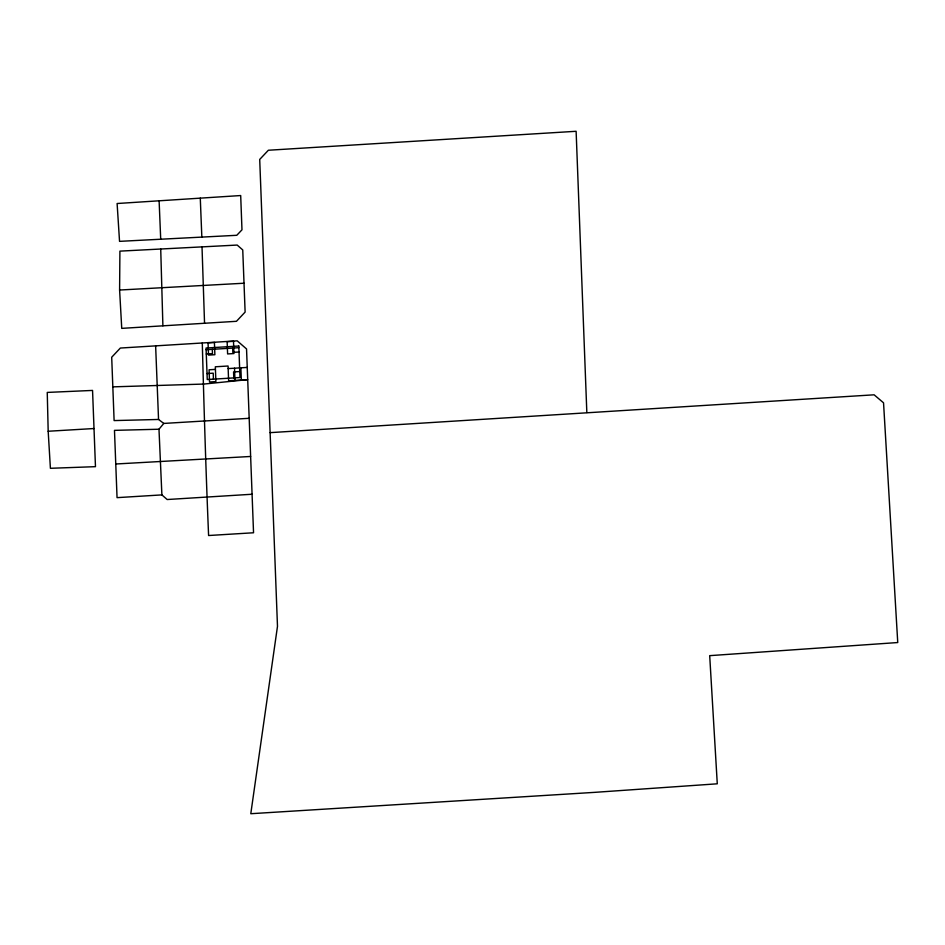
<?xml version="1.0" encoding="UTF-8"?>
<svg xmlns="http://www.w3.org/2000/svg" width="945" height="945" viewBox="0 0 945 945"><rect width="100%" height="100%" fill="white"/><g stroke="black" fill="none" stroke-linecap="round" stroke-linejoin="round"><path stroke-width="1.42" d="M119.602 290.032L119.909 251.134L237.183 245.062L242.747 249.941L245.121 312.086L236.463 321.3L121.74 328.364L119.602 290.032L244.034 283.228M252.067 494.247L167.171 499.527L161.89 494.896L158.984 429.207L163.804 423.431L249.185 418.304M159.114 200.801L117.109 203.518L119.542 241.353L236.782 235.293L241.979 229.824L240.691 195.544L159.114 200.801L160.709 239.227M270.116 432.645L874.113 394.809L883.54 402.818L897.75 642.541L709.695 655.653L717.279 783.807L594.818 792.347L250.791 813.716L277.487 626.334L259.71 159.433L268.368 150.243L576.119 131.284L586.833 412.516M206.116 349.709L238.861 347.701M206.282 354.009L212.471 353.631L212.318 349.331M239.026 352.001L232.836 352.379L232.671 348.079M215.436 369.389L209.069 369.779L209.53 381.993L215.897 381.603L215.33 366.79L228.052 366.01L228.619 380.823L247.696 379.654L203.848 384.06L112.821 386.859M228.158 368.597L247.236 367.428M207.014 373.57L213.216 373.18L213.44 379.158M239.77 371.55L233.569 371.94L233.793 377.906M161.89 494.896L117.05 497.649L114.475 430.365L158.973 429.231M48.183 431.251L50.404 468.295L95.469 466.665L92.551 390.427L47.25 392.423L48.183 431.251L93.992 428.534M250.626 456.47L115.774 463.995M163.804 423.431L158.547 419.462L114.109 420.584L111.699 357.234L120.358 348.043L237.207 340.838L246.539 348.941L253.543 532.767L208.597 535.52C205.892 471.342 203.978 407.177 202.289 342.976M200.281 198.155L201.84 237.089M155.63 345.858L158.547 419.462M240.88 367.818L241.341 380.044M234.514 368.207L234.974 380.433M202.017 246.881L204.545 323.261M160.721 249.019L162.894 325.824M214.421 342.492L208.054 342.881L208.514 355.107L214.881 354.718L214.421 342.492M233.498 341.322L227.143 341.712L227.603 353.938L233.958 353.548L233.498 341.322M238.801 346.024L206.057 348.032L207.25 379.536L239.995 377.527L238.801 346.024"/></g></svg>
